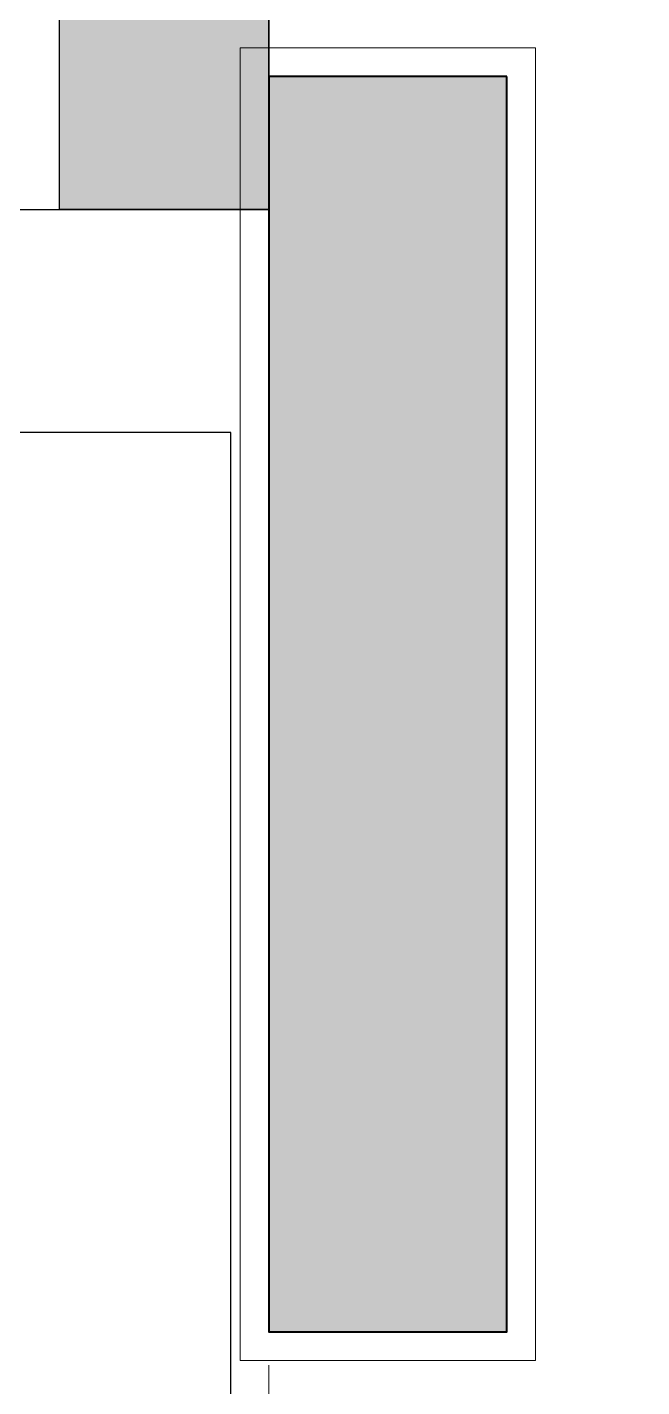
# Model space of a CAD drawing. Header units: millimetres. Extents: x 863 to 22635, y -482 to 12118.
# Drawn here: x 19793.7 to 19858.2, y 4091.9 to 4234.8 of the extents above; entities that cross this region are included whole.
import ezdxf

# ---------------------------------------------------------------- set-up
doc = ezdxf.new("R2010")
doc.units = ezdxf.units.MM
doc.linetypes.add('JIS_02_0.7', pattern=[1.35, 0.75, -0.6])
doc.layers.add('ABOVE_0G', color=235, linetype='JIS_02_0.7', lineweight=9)
doc.layers.add('Existing WALL_0G', color=65, linetype='Continuous')
doc.layers.add('HATCH_0G', color=251, linetype='Continuous')

msp = doc.modelspace()

# ---------------------------------------------------------------- hatches: boundary and pattern name
at = {"layer": 'HATCH_0G'}
h = msp.add_hatch(dxfattribs=at)
h.set_pattern_fill('DOTS', color=256, scale=100, angle=45)
h.set_pattern_definition([(45, (156564.5167, -4538.823), (-2.2097087, 6.62912607), [0, -6.25])])
h.paths.add_polyline_path([(19819.04, 4263.66), (19819.04, 4215.66), (19797.04, 4215.66), (19797.04, 4346.66), (19822.04, 4346.66), (19822.04, 5286.66), (21340.04, 5286.66), (21340.04, 4346.66), (21300.04, 4346.66), (21300.04, 4263.66)])
h.paths.add_polyline_path([(21035.9, 4886.65), (21185.89, 4886.65), (21185.89, 4971.47), (21035.9, 4971.47)], flags=24)
h.paths.add_polyline_path([(19952.72, 4741.83), (20190.87, 4741.83), (20190.87, 4963.19), (19952.72, 4963.19)], flags=24)
h = msp.add_hatch(color=256, dxfattribs=at)
h.dxf.hatch_style = 1
h.paths.add_polyline_path([(19844.04, 4229.66), (19819.04, 4229.66), (19819.04, 4097.66), (19844.04, 4097.66)])
h.paths.add_polyline_path([(20309.04, 4225.66), (20330.04, 4225.66), (20330.04, 4101.66), (20309.04, 4101.66)])
h.paths.add_polyline_path([(20829.04, 4224.66), (20808.04, 4224.85), (20808.04, 4101.75), (20829.04, 4101.57)])
h.paths.add_polyline_path([(21317.54, 4224.66), (21291.04, 4224.66), (21291.04, 4097.66), (21317.54, 4097.66)])
h.paths.add_polyline_path([(21317.54, 3751.66), (21291.04, 3751.66), (21291.04, 3651.66), (21317.54, 3651.66)])
h.paths.add_polyline_path([(21317.54, 3301.66), (21291.04, 3301.66), (21291.04, 3173.66), (21317.54, 3173.66)])
h.paths.add_polyline_path([(20829.04, 3301.66), (20808.04, 3301.66), (20808.04, 3173.66), (20829.04, 3173.66)])
h.paths.add_polyline_path([(20808.04, 3651.66), (20829.04, 3651.66), (20829.04, 3751.66), (20808.04, 3751.66)])
h.paths.add_polyline_path([(20309.04, 3651.66), (20330.04, 3651.66), (20330.04, 3751.66), (20309.04, 3751.66)])
h.paths.add_polyline_path([(20309.04, 3301.66), (20330.04, 3301.66), (20330.04, 3173.66), (20309.04, 3173.66)])
h.paths.add_polyline_path([(19844.04, 3301.66), (19819.04, 3301.66), (19819.04, 3173.66), (19844.04, 3173.66)])
h.paths.add_polyline_path([(19819.04, 3651.66), (19844.04, 3651.66), (19844.04, 3751.66), (19819.04, 3751.66)])

# ---------------------------------------------------------------- linework, layer by layer
at = {"layer": 'ABOVE_0G', "ltscale": 15}
msp.add_lwpolyline([(19819.04, 4215.66), (19819.04, 3173.66), (21325.04, 3173.66), (21325.04, 4346.66)], dxfattribs=at)
at = {"layer": 'ABOVE_0G', "linetype": 'Continuous', "ltscale": 15}
msp.add_lwpolyline([(19847.04, 4232.66), (19816.04, 4232.66), (19816.04, 4094.66), (19847.04, 4094.66)], close=True, dxfattribs=at)
at = {"layer": 'ABOVE_0G', "linetype": 'Continuous', "lineweight": 40, "ltscale": 15}
msp.add_lwpolyline([(19844.04, 4229.66), (19819.04, 4229.66), (19819.04, 4097.66), (19844.04, 4097.66)], close=True, dxfattribs=at)
at = {"layer": 'Existing WALL_0G'}
msp.add_lwpolyline([(19819.04, 4263.66), (19819.04, 4215.66), (19797.04, 4215.66), (19797.04, 4346.66), (19822.04, 4346.66), (19822.04, 5286.66), (21340.04, 5286.66), (21340.04, 4346.66), (21300.04, 4346.66), (21300.04, 4263.66)], close=True, dxfattribs=at)
for points in [[(21325.04, 3173.66), (19813.04, 3173.66), (19813.04, 3966.66), (19682.04, 3966.66), (19682.04, 4215.66), (19819.04, 4215.66), (19819.04, 4263.66), (21300.04, 4263.66)], [(20333.04, 4196.11), (20333.04, 4096.21), (20306.04, 4096.21), (20306.04, 4206.66), (20091.04, 4206.66), (20091.04, 4238.21), (19959.04, 4238.21), (19959.04, 4209.08), (19860.04, 4209.08), (19860.04, 4074.21), (19815.04, 4074.21), (19815.04, 4192.21), (19716.04, 4192.21), (19716.04, 4000.21), (19860.04, 4000.21), (19860.04, 3935.21)]]:
    msp.add_lwpolyline(points, dxfattribs=at)

doc.saveas('drawing.dxf')
